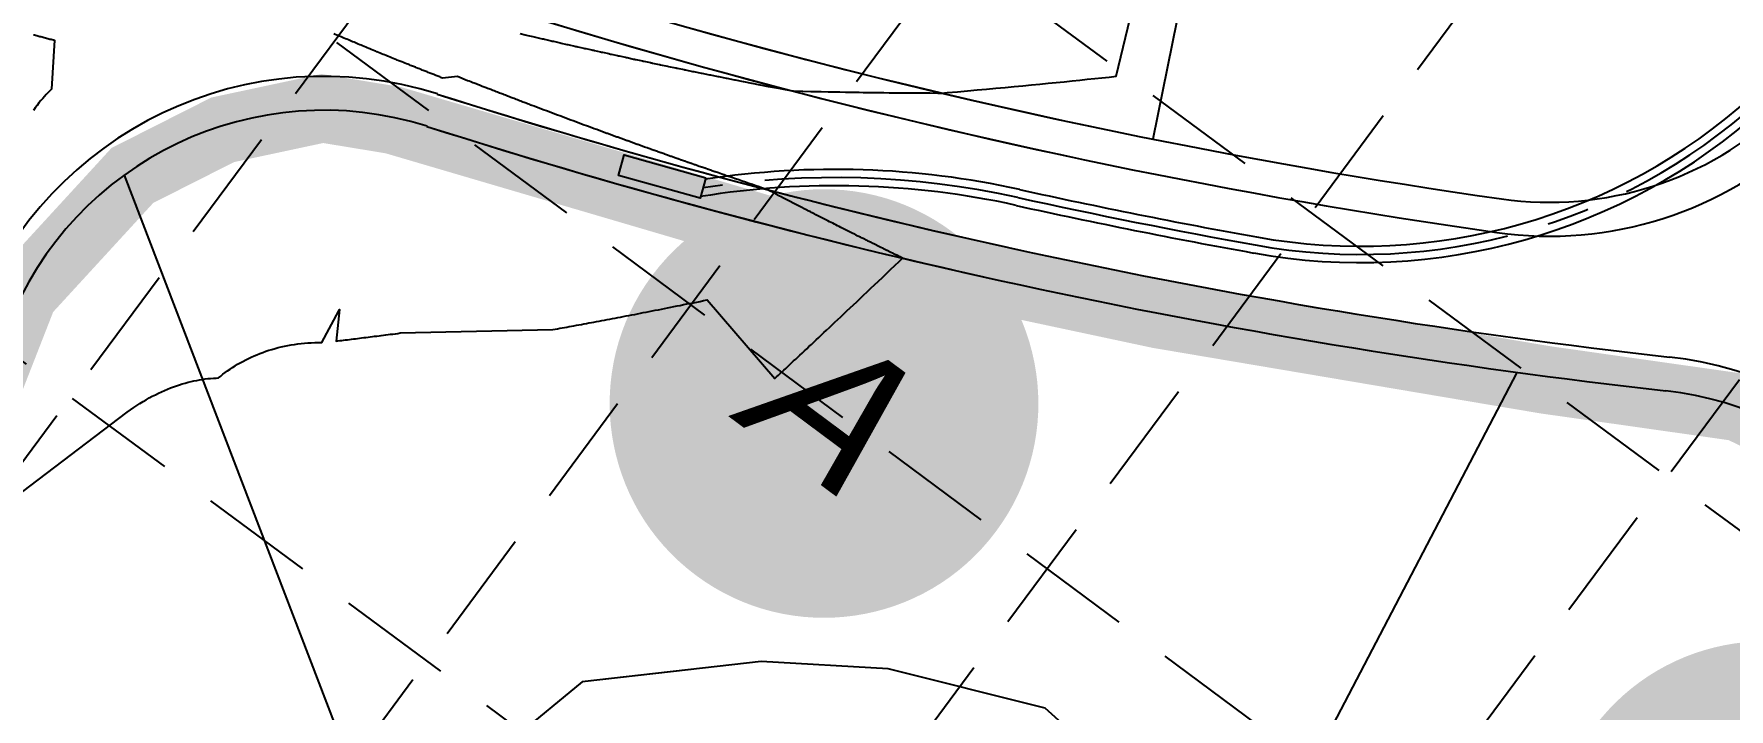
# Model space of a CAD drawing. Header units: feet. Extents: x 2260 to 6199, y 3666 to 7344.
# Drawn here: x 4287.5 to 4487.2, y 5551.9 to 5631.4 of the extents above; entities that cross this region are included whole.
import ezdxf
from ezdxf.enums import TextEntityAlignment as Align

# ---------------------------------------------------------------- set-up
doc = ezdxf.new("R2010")
doc.units = ezdxf.units.FT
doc.header["$LTSCALE"] = 40
doc.header["$MEASUREMENT"] = 0
doc.linetypes.add('CENTER2', pattern=[1.125, 0.75, -0.125, 0.125, -0.125])
doc.linetypes.add('HIDDEN', pattern=[0.375, 0.25, -0.125])
for name, color, linetype in [('ALTURA LOGO', 4, 'CONTINUOUS'), ('CL-STORM', 4, 'CENTER2'), ('EOP-PROP', 4, 'CONTINUOUS'), ('EROSION BLANKETS', 84, 'CONTINUOUS'), ('FLOW-ARROWS', 253, 'CONTINUOUS'), ('GRID', 254, 'HIDDEN'), ('INLET', 3, 'CONTINUOUS'), ('lots-line', 4, 'CONTINUOUS'), ('PC', 43, 'CONTINUOUS'), ('STORM', 3, 'CONTINUOUS')]:
    doc.layers.add(name, color=color, linetype=linetype)
doc.styles.add('altura', font='ARIAL.TTF', dxfattribs={"oblique": 15})

msp = doc.modelspace()

# ---------------------------------------------------------------- hatches: boundary and pattern name
at = {"layer": 'ALTURA LOGO'}
h = msp.add_hatch(color=42, dxfattribs=at)
edge = h.paths.add_edge_path()
edge.add_ellipse((4380.56, 5587.88), major_axis=(15.08, 20.26), ratio=1, start_angle=-89.9995, end_angle=90.0005)
edge.add_ellipse((4380.56, 5587.88), major_axis=(15.08, 20.26), ratio=1, start_angle=89.9999, end_angle=269.9999)
h.paths.add_polyline_path([(4356.1, 5593.12), (4392.28, 5566.19), (4405.65, 5584.15), (4369.47, 5611.08)], flags=24)
h = msp.add_hatch(color=42, dxfattribs=at)
edge = h.paths.add_edge_path()
edge.add_ellipse((4491.52, 5534.61), major_axis=(15.08, 20.26), ratio=1, start_angle=-89.9995, end_angle=90.0005)
edge.add_ellipse((4491.52, 5534.61), major_axis=(15.08, 20.26), ratio=1, start_angle=89.9999, end_angle=269.9999)
h.paths.add_polyline_path([(4467.06, 5539.85), (4503.24, 5512.92), (4516.62, 5530.88), (4480.43, 5557.81)], flags=24)

# ---------------------------------------------------------------- linework, layer by layer
at = {"layer": 'CL-STORM', "color": 7}
for centre, radius, start, end in [((4443.79, 5675.45), 70, 259.7571, 3.9848), ((4381.9, 5514.51), 100, 77.5798, 98.9701), ((4564.71, 6344.61), 750, 257.57976, 259.75705)]:
    msp.add_arc(centre, radius, start, end, dxfattribs=at)
at = {"layer": 'EOP-PROP', "color": 7}
for centre, radius, start, end in [((4564.71, 6344.61), 744, 233.37652, 257.9853), ((4564.71, 6344.61), 744, 233.37652, 261.89605), ((4466.04, 5651.6), 44, 261.8961, 5.1728), ((4321.63, 5582.44), 44, 72.3108, 158.7275), ((4321.63, 5582.44), 44, 72.3108, 158.7275), ((4564.71, 6344.61), 756, 252.31077, 257.56865), ((4564.71, 6344.61), 756, 252.31077, 263.58041), ((4475.27, 5549.63), 44, 5.1728, 83.5804)]:
    msp.add_arc(centre, radius, start, end, dxfattribs=at)
at = {"layer": 'EROSION BLANKETS', "const_width": 8}
msp.add_lwpolyline([(4343.27, 5381.18), (4339.66, 5377.25), (4337.42, 5377.51), (4334.45, 5378.67), (4330.47, 5381.28), (4251.52, 5440.1), (4243.74, 5449.34), (4239.65, 5459.33), (4237.97, 5467.87), (4239.03, 5476.82), (4244.63, 5494.24), (4286.28, 5600.82), (4299.07, 5614.76), (4309.71, 5620.14), (4321.45, 5622.65), (4329.78, 5621.28), (4375.17, 5607.93), (4420.02, 5598.37), (4465.56, 5590.67), (4488.36, 5587.43), (4495.92, 5583.7)], dxfattribs=at)
at = {"layer": 'FLOW-ARROWS', "color": 7}
for points in [[(4424.99, 5639.8, 0, 1.67, 0), (4424.12, 5634.88, 0, 0, 0), (4422.81, 5627.51, 0, 0, 0)], [(4303.89, 5595.26, 0, 1.67, 0), (4302.17, 5599.95, 0, 0, 0), (4300.03, 5605.79, 0, 0, 0)], [(4303.89, 5595.26, 0, 1.67, 0), (4302.17, 5599.95, 0, 0, 0), (4300.03, 5605.79, 0, 0, 0)], [(4442.73, 5557.92, 0, 1.67, 0), (4445.19, 5562.27, 0, 0, 0), (4451.72, 5573.8, 0, 0, 0)]]:
    msp.add_lwpolyline(points, format="xyseb", dxfattribs=at)
at = {"layer": 'GRID', "linetype": 'HIDDEN', "ltscale": 1.35}
for p, q in [((3052.8, 6637.16), (5655.24, 4707.99)), ((3021.69, 6595.18), (5624.12, 4666.01)), ((2990.57, 6553.21), (5593.01, 4624.04)), ((4820.76, 6302.19), (3731.57, 4832.89)), ((4862.73, 6271.08), (3773.54, 4801.78)), ((4904.7, 6239.96), (3815.52, 4770.66)), ((4946.68, 6208.84), (3857.49, 4739.54))]:
    msp.add_line(p, q, dxfattribs=at)
at = {"layer": 'INLET', "color": 7}
msp.add_lwpolyline([(4366.64, 5614.49), (4365.97, 5612.08), (4356.33, 5614.76), (4357.01, 5617.17)], close=True, dxfattribs=at)
msp.add_lwpolyline([(4366.64, 5614.49), (4365.97, 5612.08), (4356.33, 5614.76), (4357.01, 5617.17)], close=True, dxfattribs=at)
msp.add_lwpolyline([(4366.64, 5614.49), (4365.97, 5612.08), (4356.33, 5614.76), (4357.01, 5617.17)], close=True, dxfattribs=at)
msp.add_lwpolyline([(4366.64, 5614.49), (4365.97, 5612.08), (4356.33, 5614.76), (4357.01, 5617.17)], close=True, dxfattribs=at)
at = {"layer": 'lots-line', "color": 7}
for p, q in [((4441.92, 5731.8), (4419.32, 5619.04)), ((4335.58, 5517.15), (4298.13, 5614.81)), ((4354.88, 5466.8), (4298.13, 5614.81)), ((4395.81, 5464.45), (4462.24, 5591.55))]:
    msp.add_line(p, q, dxfattribs=at)
for centre, radius, start, end in [((4564.71, 6344.61), 740, 233.37652, 258.1275), ((4564.71, 6344.61), 740, 233.37652, 261.89605), ((4466.04, 5651.6), 40, 261.8961, 5.1728), ((4321.63, 5582.44), 40, 72.3108, 158.7275), ((4321.63, 5582.44), 40, 72.3108, 158.7275), ((4564.71, 6344.61), 760, 252.31077, 257.43299), ((4564.71, 6344.61), 760, 252.31077, 263.58041), ((4475.27, 5549.63), 40, 5.1728, 83.5804)]:
    msp.add_arc(centre, radius, start, end, dxfattribs=at)
at = {"layer": 'PC', "color": 43, "elevation": 550, "flags": 128}
for points in [[(4344.74, 5631.48), (4345.35, 5631.34), (4345.5, 5631.3), (4345.65, 5631.27), (4346.27, 5631.12), (4346.42, 5631.09), (4346.57, 5631.06), (4346.71, 5631.02), (4347.34, 5630.88), (4347.49, 5630.85), (4347.63, 5630.81), (4348.27, 5630.67), (4348.41, 5630.63), (4348.54, 5630.6), (4348.68, 5630.57), (4349.33, 5630.42), (4349.47, 5630.39), (4349.6, 5630.36), (4350.26, 5630.21), (4350.39, 5630.18), (4350.52, 5630.15), (4351.2, 5630), (4351.32, 5629.97), (4351.44, 5629.95), (4351.57, 5629.92), (4352.25, 5629.77), (4352.37, 5629.74), (4352.49, 5629.71), (4353.19, 5629.56), (4353.31, 5629.53), (4353.42, 5629.51), (4353.53, 5629.48), (4354.24, 5629.33), (4354.35, 5629.3), (4354.46, 5629.28), (4355.19, 5629.12), (4355.29, 5629.1), (4355.39, 5629.07), (4355.5, 5629.05), (4356.23, 5628.89), (4356.33, 5628.87), (4356.43, 5628.85), (4357.18, 5628.69), (4357.27, 5628.67), (4357.37, 5628.65), (4358.13, 5628.48), (4358.22, 5628.46), (4358.31, 5628.44), (4358.4, 5628.43), (4359.16, 5628.26), (4359.25, 5628.24), (4359.34, 5628.22), (4360.12, 5628.06), (4360.2, 5628.04), (4360.28, 5628.02), (4360.36, 5628.01), (4361.15, 5627.84), (4361.23, 5627.83), (4361.3, 5627.81), (4362.11, 5627.64), (4362.18, 5627.63), (4362.25, 5627.61), (4363.07, 5627.44), (4363.13, 5627.43), (4363.2, 5627.41), (4363.27, 5627.4), (4364.09, 5627.23), (4364.16, 5627.22), (4364.22, 5627.2), (4365.06, 5627.03), (4365.12, 5627.02), (4365.17, 5627.01), (4365.23, 5627), (4366.08, 5626.82), (4366.13, 5626.81), (4366.18, 5626.8), (4367.05, 5626.63), (4367.1, 5626.62), (4367.14, 5626.61), (4367.19, 5626.6), (4368.06, 5626.42), (4368.11, 5626.42), (4368.15, 5626.41), (4369.03, 5626.23), (4369.07, 5626.22), (4369.11, 5626.22), (4370.01, 5626.04), (4370.04, 5626.03), (4370.08, 5626.02), (4370.11, 5626.02), (4371.02, 5625.84), (4371.05, 5625.83), (4371.07, 5625.83), (4372, 5625.65), (4372.02, 5625.64), (4372.04, 5625.64), (4372.07, 5625.63), (4373, 5625.45), (4373.02, 5625.45), (4373.04, 5625.45), (4373.98, 5625.26), (4374, 5625.26), (4374.01, 5625.26), (4374.97, 5625.08), (4374.98, 5625.07), (4374.99, 5625.07), (4375, 5625.07), (4375.97, 5624.89), (4375.97, 5624.89), (4375.97, 5624.89), (4376.86, 5624.72), (4376.95, 5624.72), (4376.96, 5624.72), (4376.97, 5624.72), (4377.99, 5624.69), (4378.06, 5624.69), (4379.01, 5624.67), (4379.86, 5624.65), (4380.04, 5624.64), (4380.23, 5624.64), (4381.06, 5624.62), (4381.8, 5624.61), (4382.09, 5624.6), (4382.41, 5624.6), (4383.11, 5624.58), (4383.5, 5624.58), (4384.14, 5624.57), (4384.71, 5624.56), (4385.16, 5624.55), (4385.67, 5624.54), (4386.19, 5624.54), (4386.76, 5624.53), (4387.21, 5624.52), (4387.61, 5624.52), (4388.23, 5624.51), (4388.58, 5624.51), (4389.26, 5624.5), (4389.71, 5624.5), (4389.87, 5624.5), (4390.67, 5624.49), (4390.89, 5624.49), (4391.09, 5624.49), (4391.92, 5624.48), (4392.85, 5624.48), (4392.94, 5624.48), (4393.02, 5624.48), (4393.96, 5624.47), (4393.99, 5624.47), (4394.42, 5624.47), (4395.09, 5624.53), (4396.29, 5624.63), (4397.46, 5624.74), (4398.6, 5624.84), (4399.72, 5624.94), (4400.82, 5625.04), (4401.9, 5625.14), (4402.96, 5625.24), (4403.99, 5625.33), (4405, 5625.43), (4406, 5625.53), (4406.97, 5625.62), (4407.93, 5625.72), (4408.87, 5625.81), (4409.79, 5625.9), (4410.69, 5626), (4411.58, 5626.09), (4412.45, 5626.18), (4413.3, 5626.27), (4414.14, 5626.36), (4414.97, 5626.45), (4421.58, 5653.86)], [(4344.74, 5631.48), (4345.35, 5631.34), (4345.5, 5631.3), (4345.65, 5631.27), (4346.27, 5631.12), (4346.42, 5631.09), (4346.57, 5631.06), (4346.71, 5631.02), (4347.34, 5630.88), (4347.49, 5630.85), (4347.63, 5630.81), (4348.27, 5630.67), (4348.41, 5630.63), (4348.54, 5630.6), (4348.68, 5630.57), (4349.33, 5630.42), (4349.47, 5630.39), (4349.6, 5630.36), (4350.26, 5630.21), (4350.39, 5630.18), (4350.52, 5630.15), (4351.2, 5630), (4351.32, 5629.97), (4351.44, 5629.95), (4351.57, 5629.92), (4352.25, 5629.77), (4352.37, 5629.74), (4352.49, 5629.71), (4353.19, 5629.56), (4353.31, 5629.53), (4353.42, 5629.51), (4353.53, 5629.48), (4354.24, 5629.33), (4354.35, 5629.3), (4354.46, 5629.28), (4355.19, 5629.12), (4355.29, 5629.1), (4355.39, 5629.07), (4355.5, 5629.05), (4356.23, 5628.89), (4356.33, 5628.87), (4356.43, 5628.85), (4357.18, 5628.69), (4357.27, 5628.67), (4357.37, 5628.65), (4358.13, 5628.48), (4358.22, 5628.46), (4358.31, 5628.44), (4358.4, 5628.43), (4359.16, 5628.26), (4359.25, 5628.24), (4359.34, 5628.22), (4360.12, 5628.06), (4360.2, 5628.04), (4360.28, 5628.02), (4360.36, 5628.01), (4361.15, 5627.84), (4361.23, 5627.83), (4361.3, 5627.81), (4362.11, 5627.64), (4362.18, 5627.63), (4362.25, 5627.61), (4363.07, 5627.44), (4363.13, 5627.43), (4363.2, 5627.41), (4363.27, 5627.4), (4364.09, 5627.23), (4364.16, 5627.22), (4364.22, 5627.2), (4365.06, 5627.03), (4365.12, 5627.02), (4365.17, 5627.01), (4365.23, 5627), (4366.08, 5626.82), (4366.13, 5626.81), (4366.18, 5626.8), (4367.05, 5626.63), (4367.1, 5626.62), (4367.14, 5626.61), (4367.19, 5626.6), (4368.06, 5626.42), (4368.11, 5626.42), (4368.15, 5626.41), (4369.03, 5626.23), (4369.07, 5626.22), (4369.11, 5626.22), (4370.01, 5626.04), (4370.04, 5626.03), (4370.08, 5626.02), (4370.11, 5626.02), (4371.02, 5625.84), (4371.05, 5625.83), (4371.07, 5625.83), (4372, 5625.65), (4372.02, 5625.64), (4372.04, 5625.64), (4372.07, 5625.63), (4373, 5625.45), (4373.02, 5625.45), (4373.04, 5625.45), (4373.98, 5625.26), (4374, 5625.26), (4374.01, 5625.26), (4374.97, 5625.08), (4374.98, 5625.07), (4374.99, 5625.07), (4375, 5625.07), (4375.97, 5624.89), (4375.97, 5624.89), (4375.97, 5624.89), (4376.86, 5624.72), (4376.95, 5624.72), (4376.96, 5624.72), (4376.97, 5624.72), (4377.99, 5624.69), (4378.06, 5624.69), (4379.01, 5624.67), (4379.86, 5624.65), (4380.04, 5624.64), (4380.23, 5624.64), (4381.06, 5624.62), (4381.8, 5624.61), (4382.09, 5624.6), (4382.41, 5624.6), (4383.11, 5624.58), (4383.5, 5624.58), (4384.14, 5624.57), (4384.71, 5624.56), (4385.16, 5624.55), (4385.67, 5624.54), (4386.19, 5624.54), (4386.76, 5624.53), (4387.21, 5624.52), (4387.61, 5624.52), (4388.23, 5624.51), (4388.58, 5624.51), (4389.26, 5624.5), (4389.71, 5624.5), (4389.87, 5624.5), (4390.67, 5624.49), (4390.89, 5624.49), (4391.09, 5624.49), (4391.92, 5624.48), (4392.85, 5624.48), (4392.94, 5624.48), (4393.02, 5624.48), (4393.96, 5624.47), (4393.99, 5624.47), (4394.42, 5624.47), (4395.09, 5624.53), (4396.29, 5624.63), (4397.46, 5624.74), (4398.6, 5624.84), (4399.72, 5624.94), (4400.82, 5625.04), (4401.9, 5625.14), (4402.96, 5625.24), (4403.99, 5625.33), (4405, 5625.43), (4406, 5625.53), (4406.97, 5625.62), (4407.93, 5625.72), (4408.87, 5625.81), (4409.79, 5625.9), (4410.69, 5626), (4411.58, 5626.09), (4412.45, 5626.18), (4413.3, 5626.27), (4414.14, 5626.36), (4414.97, 5626.45), (4421.58, 5653.86)], [(4285.17, 5576.78), (4298.47, 5586.85), (4298.84, 5587.13), (4299.22, 5587.4), (4299.58, 5587.65), (4299.95, 5587.88), (4300.32, 5588.11), (4300.69, 5588.33), (4301.05, 5588.54), (4301.41, 5588.74), (4301.78, 5588.92), (4302.14, 5589.1), (4302.49, 5589.27), (4302.85, 5589.43), (4303.21, 5589.58), (4303.56, 5589.72), (4303.91, 5589.85), (4304.26, 5589.97), (4304.61, 5590.09), (4304.95, 5590.2), (4305.3, 5590.29), (4305.64, 5590.38), (4305.98, 5590.47), (4306.32, 5590.54), (4306.65, 5590.61), (4306.98, 5590.67), (4307.32, 5590.72), (4307.36, 5590.73), (4307.64, 5590.77), (4307.97, 5590.81), (4308.29, 5590.84), (4308.61, 5590.86), (4308.93, 5590.88), (4309.2, 5590.89), (4309.47, 5591.11), (4309.74, 5591.32), (4310.01, 5591.53), (4310.29, 5591.73), (4310.58, 5591.93), (4310.87, 5592.13), (4311.17, 5592.32), (4311.47, 5592.5), (4311.78, 5592.68), (4312.1, 5592.85), (4312.42, 5593.02), (4312.74, 5593.18), (4313.07, 5593.34), (4313.41, 5593.49), (4313.74, 5593.63), (4314.09, 5593.77), (4314.44, 5593.9), (4314.79, 5594.03), (4315.15, 5594.15), (4315.51, 5594.26), (4315.88, 5594.37), (4316.25, 5594.47), (4316.61, 5594.56), (4317.39, 5594.72), (4317.77, 5594.79), (4318.16, 5594.85), (4318.55, 5594.91), (4318.95, 5594.95), (4319.34, 5594.99), (4319.75, 5595.03), (4320.15, 5595.05), (4320.56, 5595.06), (4320.97, 5595.07), (4321.39, 5595.07), (4323.38, 5598.81), (4323.46, 5598.97), (4323.06, 5595.24), (4323.29, 5595.27), (4323.51, 5595.29), (4323.73, 5595.32), (4323.96, 5595.35), (4324.18, 5595.38), (4324.41, 5595.4), (4324.65, 5595.43), (4324.88, 5595.46), (4325.12, 5595.49), (4325.36, 5595.52), (4325.6, 5595.55), (4325.84, 5595.58), (4326.08, 5595.61), (4326.33, 5595.64), (4326.58, 5595.67), (4326.83, 5595.7), (4327.09, 5595.73), (4327.34, 5595.76), (4327.6, 5595.8), (4327.86, 5595.83), (4328.13, 5595.86), (4328.4, 5595.9), (4328.67, 5595.93), (4328.94, 5595.97), (4329.21, 5596), (4329.49, 5596.04), (4329.77, 5596.07), (4330.05, 5596.11), (4330.34, 5596.15), (4330.63, 5596.19), (4348.62, 5596.6), (4348.89, 5596.65), (4349.16, 5596.7), (4349.43, 5596.75), (4349.7, 5596.79), (4349.98, 5596.84), (4350.26, 5596.89), (4350.54, 5596.95), (4350.82, 5597), (4351.1, 5597.05), (4351.39, 5597.1), (4351.68, 5597.15), (4351.97, 5597.21), (4352.26, 5597.26), (4352.56, 5597.31), (4352.85, 5597.37), (4353.15, 5597.42), (4353.45, 5597.48), (4353.76, 5597.54), (4354.06, 5597.59), (4354.37, 5597.65), (4354.68, 5597.71), (4354.99, 5597.77), (4355.31, 5597.83), (4355.62, 5597.89), (4355.94, 5597.95), (4356.26, 5598.01), (4356.59, 5598.07), (4356.91, 5598.14), (4357.24, 5598.2), (4357.57, 5598.26), (4357.91, 5598.33), (4358.25, 5598.39), (4358.58, 5598.46), (4358.93, 5598.52), (4359.27, 5598.59), (4359.62, 5598.66), (4359.97, 5598.73), (4360.32, 5598.8), (4360.68, 5598.87), (4361.04, 5598.94), (4361.4, 5599.01), (4361.76, 5599.08), (4362.13, 5599.15), (4362.5, 5599.23), (4362.87, 5599.3), (4363.25, 5599.38), (4363.63, 5599.45), (4364.01, 5599.53), (4364.39, 5599.61), (4364.78, 5599.68), (4365.17, 5599.76), (4365.57, 5599.84), (4365.97, 5599.92), (4366.37, 5600.01), (4366.78, 5600.09), (4374.77, 5590.82), (4374.97, 5591.01), (4375.18, 5591.21), (4375.39, 5591.4), (4375.61, 5591.6), (4375.83, 5591.81), (4376.05, 5592.02), (4376.28, 5592.23), (4376.51, 5592.45), (4376.74, 5592.67), (4376.98, 5592.89), (4377.23, 5593.12), (4377.47, 5593.35), (4377.73, 5593.59), (4377.99, 5593.83), (4378.25, 5594.08), (4378.52, 5594.33), (4378.79, 5594.58), (4379.07, 5594.85), (4379.35, 5595.11), (4379.64, 5595.39), (4379.94, 5595.66), (4380.24, 5595.95), (4380.55, 5596.24), (4380.86, 5596.53), (4381.19, 5596.84), (4381.51, 5597.15), (4381.85, 5597.46), (4382.19, 5597.78), (4382.54, 5598.11), (4382.9, 5598.45), (4383.26, 5598.8), (4383.64, 5599.15), (4384.02, 5599.51), (4384.41, 5599.88), (4384.81, 5600.26), (4384.82, 5600.27), (4385.23, 5600.66), (4385.65, 5601.05), (4386.08, 5601.46), (4386.52, 5601.88), (4386.97, 5602.31), (4387.44, 5602.75), (4387.91, 5603.2), (4388.4, 5603.66), (4388.9, 5604.14), (4389.41, 5604.62), (4389.82, 5605.01), (4389.52, 5605.16), (4389.51, 5605.16), (4389.13, 5605.35), (4389.11, 5605.36), (4388.74, 5605.54), (4388.72, 5605.55), (4388.36, 5605.73), (4388.01, 5605.9), (4387.97, 5605.92), (4387.63, 5606.09), (4387.58, 5606.12), (4387.52, 5606.14), (4387.19, 5606.31), (4386.87, 5606.47), (4386.8, 5606.5), (4386.73, 5606.54), (4386.42, 5606.69), (4386.33, 5606.73), (4386.03, 5606.89), (4385.74, 5607.03), (4385.64, 5607.08), (4385.64, 5607.08), (4385.64, 5607.08), (4385.54, 5607.13), (4385.25, 5607.27), (4384.98, 5607.41), (4384.86, 5607.47), (4384.74, 5607.53), (4384.48, 5607.66), (4384.35, 5607.73), (4384.09, 5607.86), (4383.95, 5607.93), (4383.71, 5608.05), (4383.56, 5608.12), (4383.32, 5608.24), (4383.16, 5608.32), (4382.93, 5608.44), (4382.76, 5608.52), (4382.55, 5608.63), (4382.34, 5608.74), (4382.16, 5608.83), (4381.96, 5608.93), (4381.78, 5609.02), (4381.59, 5609.12), (4381.39, 5609.22), (4381.21, 5609.31), (4381.01, 5609.41), (4380.84, 5609.5), (4380.62, 5609.61), (4380.46, 5609.69), (4380.24, 5609.8), (4380.08, 5609.88), (4379.85, 5610), (4379.61, 5610.13), (4379.47, 5610.2), (4379.33, 5610.27), (4379.08, 5610.39), (4378.96, 5610.46), (4378.7, 5610.59), (4378.58, 5610.65), (4378.31, 5610.79), (4378.21, 5610.84), (4377.93, 5610.98), (4377.64, 5611.13), (4377.55, 5611.18), (4377.46, 5611.23), (4377.16, 5611.38), (4376.85, 5611.54), (4376.78, 5611.58), (4376.71, 5611.61), (4376.4, 5611.77), (4376.34, 5611.81), (4376.01, 5611.97), (4375.96, 5612), (4375.63, 5612.17), (4375.59, 5612.19), (4375.25, 5612.37), (4374.89, 5612.55), (4374.87, 5612.57), (4374.84, 5612.58), (4374.48, 5612.77), (4374.11, 5612.96), (4374.1, 5612.97), (4374.1, 5612.97), (4373.83, 5613.11), (4373.71, 5613.15), (4373.71, 5613.15), (4373.32, 5613.28), (4373.31, 5613.28), (4372.92, 5613.42), (4372.91, 5613.42), (4372.52, 5613.55), (4372.51, 5613.55), (4372.12, 5613.68), (4372.11, 5613.69), (4371.72, 5613.82), (4371.71, 5613.82), (4371.32, 5613.96), (4371.31, 5613.96), (4370.92, 5614.09), (4370.91, 5614.1), (4370.53, 5614.23), (4370.51, 5614.23), (4370.13, 5614.36), (4370.11, 5614.37), (4369.73, 5614.5), (4369.71, 5614.51), (4369.33, 5614.63), (4369.31, 5614.64), (4368.93, 5614.77), (4368.91, 5614.78), (4368.53, 5614.91), (4368.51, 5614.92), (4368.14, 5615.05), (4368.11, 5615.05), (4367.74, 5615.18), (4367.71, 5615.19), (4367.34, 5615.32), (4367.31, 5615.33), (4366.94, 5615.46), (4366.91, 5615.47), (4366.55, 5615.6), (4366.51, 5615.61), (4366.15, 5615.73), (4366.11, 5615.75), (4365.75, 5615.87), (4365.71, 5615.89), (4365.36, 5616.01), (4365.31, 5616.02), (4364.96, 5616.15), (4364.92, 5616.16), (4364.56, 5616.29), (4364.52, 5616.3), (4364.16, 5616.43), (4364.12, 5616.44), (4363.77, 5616.57), (4363.72, 5616.58), (4363.37, 5616.71), (4363.32, 5616.72), (4362.97, 5616.85), (4362.92, 5616.86), (4362.58, 5616.99), (4362.52, 5617.01), (4362.18, 5617.13), (4362.13, 5617.15), (4361.78, 5617.27), (4361.73, 5617.29), (4361.39, 5617.41), (4361.33, 5617.43), (4360.99, 5617.55), (4360.93, 5617.57), (4360.6, 5617.69), (4360.53, 5617.71), (4360.2, 5617.83), (4360.14, 5617.85), (4359.8, 5617.97), (4359.74, 5618), (4359.41, 5618.11), (4359.34, 5618.14), (4359.01, 5618.26), (4358.94, 5618.28), (4358.62, 5618.4), (4358.54, 5618.42), (4358.22, 5618.54), (4358.15, 5618.57), (4357.83, 5618.68), (4357.75, 5618.71), (4357.43, 5618.83), (4357.35, 5618.85), (4357.04, 5618.97), (4356.96, 5619), (4356.64, 5619.11), (4356.56, 5619.14), (4356.25, 5619.26), (4356.16, 5619.29), (4355.85, 5619.4), (4355.77, 5619.43), (4355.46, 5619.54), (4355.37, 5619.58), (4355.06, 5619.69), (4354.97, 5619.72), (4354.67, 5619.83), (4354.58, 5619.87), (4354.27, 5619.98), (4354.18, 5620.01), (4353.88, 5620.12), (4353.78, 5620.16), (4353.48, 5620.27), (4353.39, 5620.3), (4353.09, 5620.41), (4352.99, 5620.45), (4352.7, 5620.56), (4352.59, 5620.59), (4352.3, 5620.7), (4352.2, 5620.74), (4351.91, 5620.85), (4351.8, 5620.89), (4351.51, 5620.99), (4351.41, 5621.03), (4351.12, 5621.14), (4351.01, 5621.18), (4350.73, 5621.29), (4350.62, 5621.33), (4350.33, 5621.43), (4350.22, 5621.48), (4349.94, 5621.58), (4349.83, 5621.62), (4349.55, 5621.73), (4349.43, 5621.77), (4349.15, 5621.88), (4349.03, 5621.92), (4348.76, 5622.02), (4348.64, 5622.07), (4348.37, 5622.17), (4348.24, 5622.22), (4347.97, 5622.32), (4347.85, 5622.37), (4347.58, 5622.47), (4347.46, 5622.51), (4347.19, 5622.62), (4347.06, 5622.66), (4346.8, 5622.76), (4346.67, 5622.81), (4346.4, 5622.91), (4346.14, 5623.01), (4346.01, 5623.06), (4345.88, 5623.11), (4345.62, 5623.21), (4345.48, 5623.26), (4345.23, 5623.36), (4345.09, 5623.41), (4344.83, 5623.51), (4344.69, 5623.56), (4344.44, 5623.66), (4344.3, 5623.71), (4344.05, 5623.81), (4343.91, 5623.87), (4343.66, 5623.96), (4343.51, 5624.02), (4343.27, 5624.11), (4343.02, 5624.21), (4342.87, 5624.26), (4342.73, 5624.32), (4342.48, 5624.41), (4342.33, 5624.47), (4342.09, 5624.56), (4341.94, 5624.62), (4341.7, 5624.72), (4341.55, 5624.78), (4341.31, 5624.87), (4341.07, 5624.96), (4340.92, 5625.02), (4340.76, 5625.08), (4340.53, 5625.17), (4340.29, 5625.26), (4340.13, 5625.32), (4339.97, 5625.39), (4339.74, 5625.48), (4339.58, 5625.54), (4339.35, 5625.63), (4339.19, 5625.69), (4338.96, 5625.78), (4338.74, 5625.87), (4338.57, 5625.93), (4337.36, 5626.41), (4335.6, 5626.24), (4335.39, 5626.32), (4335.28, 5626.37), (4335.17, 5626.42), (4334.94, 5626.5), (4334.82, 5626.55), (4334.6, 5626.64), (4334.48, 5626.69), (4334.25, 5626.77), (4334.13, 5626.82), (4333.91, 5626.91), (4333.79, 5626.96), (4333.56, 5627.04), (4333.44, 5627.09), (4333.22, 5627.18), (4333.1, 5627.23), (4332.88, 5627.32), (4332.75, 5627.37), (4332.53, 5627.45), (4332.41, 5627.51), (4332.19, 5627.59), (4331.97, 5627.67), (4331.85, 5627.73), (4331.72, 5627.78), (4331.51, 5627.86), (4331.38, 5627.92), (4331.16, 5628), (4331.03, 5628.06), (4330.82, 5628.14), (4330.69, 5628.19), (4330.48, 5628.28), (4330.27, 5628.36), (4330.14, 5628.41), (4330, 5628.47), (4329.79, 5628.55), (4329.59, 5628.63), (4329.45, 5628.69), (4329.25, 5628.77), (4329.11, 5628.83), (4328.97, 5628.89), (4328.77, 5628.97), (4328.63, 5629.03), (4328.42, 5629.11), (4328.28, 5629.17), (4328.08, 5629.25), (4327.88, 5629.33), (4327.74, 5629.39), (4327.6, 5629.45), (4327.4, 5629.53), (4327.2, 5629.61), (4327.06, 5629.67), (4326.91, 5629.74), (4326.72, 5629.81), (4326.57, 5629.88), (4326.38, 5629.95), (4326.18, 5630.03), (4326.04, 5630.1), (4325.88, 5630.16), (4325.69, 5630.24), (4325.51, 5630.31), (4325.35, 5630.38), (4325.2, 5630.45), (4325.01, 5630.52), (4324.83, 5630.6), (4324.67, 5630.66), (4324.52, 5630.73), (4324.33, 5630.81), (4324.17, 5630.88), (4323.99, 5630.95), (4323.83, 5631.02), (4323.65, 5631.09), (4323.47, 5631.17), (4323.31, 5631.24), (4323.15, 5631.31), (4322.97, 5631.38), (4322.81, 5631.46)], [(4285.17, 5576.78), (4298.47, 5586.85), (4298.84, 5587.13), (4299.22, 5587.4), (4299.58, 5587.65), (4299.95, 5587.88), (4300.32, 5588.11), (4300.69, 5588.33), (4301.05, 5588.54), (4301.41, 5588.74), (4301.78, 5588.92), (4302.14, 5589.1), (4302.49, 5589.27), (4302.85, 5589.43), (4303.21, 5589.58), (4303.56, 5589.72), (4303.91, 5589.85), (4304.26, 5589.97), (4304.61, 5590.09), (4304.95, 5590.2), (4305.3, 5590.29), (4305.64, 5590.38), (4305.98, 5590.47), (4306.32, 5590.54), (4306.65, 5590.61), (4306.98, 5590.67), (4307.32, 5590.72), (4307.36, 5590.73), (4307.64, 5590.77), (4307.97, 5590.81), (4308.29, 5590.84), (4308.61, 5590.86), (4308.93, 5590.88), (4309.2, 5590.89), (4309.47, 5591.11), (4309.74, 5591.32), (4310.01, 5591.53), (4310.29, 5591.73), (4310.58, 5591.93), (4310.87, 5592.13), (4311.17, 5592.32), (4311.47, 5592.5), (4311.78, 5592.68), (4312.1, 5592.85), (4312.42, 5593.02), (4312.74, 5593.18), (4313.07, 5593.34), (4313.41, 5593.49), (4313.74, 5593.63), (4314.09, 5593.77), (4314.44, 5593.9), (4314.79, 5594.03), (4315.15, 5594.15), (4315.51, 5594.26), (4315.88, 5594.37), (4316.25, 5594.47), (4316.61, 5594.56), (4317.39, 5594.72), (4317.77, 5594.79), (4318.16, 5594.85), (4318.55, 5594.91), (4318.95, 5594.95), (4319.34, 5594.99), (4319.75, 5595.03), (4320.15, 5595.05), (4320.56, 5595.06), (4320.97, 5595.07), (4321.39, 5595.07), (4323.38, 5598.81), (4323.46, 5598.97), (4323.06, 5595.24), (4323.29, 5595.27), (4323.51, 5595.29), (4323.73, 5595.32), (4323.96, 5595.35), (4324.18, 5595.38), (4324.41, 5595.4), (4324.65, 5595.43), (4324.88, 5595.46), (4325.12, 5595.49), (4325.36, 5595.52), (4325.6, 5595.55), (4325.84, 5595.58), (4326.08, 5595.61), (4326.33, 5595.64), (4326.58, 5595.67), (4326.83, 5595.7), (4327.09, 5595.73), (4327.34, 5595.76), (4327.6, 5595.8), (4327.86, 5595.83), (4328.13, 5595.86), (4328.4, 5595.9), (4328.67, 5595.93), (4328.94, 5595.97), (4329.21, 5596), (4329.49, 5596.04), (4329.77, 5596.07), (4330.05, 5596.11), (4330.34, 5596.15), (4330.63, 5596.19), (4348.62, 5596.6), (4348.89, 5596.65), (4349.16, 5596.7), (4349.43, 5596.75), (4349.7, 5596.79), (4349.98, 5596.84), (4350.26, 5596.89), (4350.54, 5596.95), (4350.82, 5597), (4351.1, 5597.05), (4351.39, 5597.1), (4351.68, 5597.15), (4351.97, 5597.21), (4352.26, 5597.26), (4352.56, 5597.31), (4352.85, 5597.37), (4353.15, 5597.42), (4353.45, 5597.48), (4353.76, 5597.54), (4354.06, 5597.59), (4354.37, 5597.65), (4354.68, 5597.71), (4354.99, 5597.77), (4355.31, 5597.83), (4355.62, 5597.89), (4355.94, 5597.95), (4356.26, 5598.01), (4356.59, 5598.07), (4356.91, 5598.14), (4357.24, 5598.2), (4357.57, 5598.26), (4357.91, 5598.33), (4358.25, 5598.39), (4358.58, 5598.46), (4358.93, 5598.52), (4359.27, 5598.59), (4359.62, 5598.66), (4359.97, 5598.73), (4360.32, 5598.8), (4360.68, 5598.87), (4361.04, 5598.94), (4361.4, 5599.01), (4361.76, 5599.08), (4362.13, 5599.15), (4362.5, 5599.23), (4362.87, 5599.3), (4363.25, 5599.38), (4363.63, 5599.45), (4364.01, 5599.53), (4364.39, 5599.61), (4364.78, 5599.68), (4365.17, 5599.76), (4365.57, 5599.84), (4365.97, 5599.92), (4366.37, 5600.01), (4366.78, 5600.09), (4374.77, 5590.82), (4374.97, 5591.01), (4375.18, 5591.21), (4375.39, 5591.4), (4375.61, 5591.6), (4375.83, 5591.81), (4376.05, 5592.02), (4376.28, 5592.23), (4376.51, 5592.45), (4376.74, 5592.67), (4376.98, 5592.89), (4377.23, 5593.12), (4377.47, 5593.35), (4377.73, 5593.59), (4377.99, 5593.83), (4378.25, 5594.08), (4378.52, 5594.33), (4378.79, 5594.58), (4379.07, 5594.85), (4379.35, 5595.11), (4379.64, 5595.39), (4379.94, 5595.66), (4380.24, 5595.95), (4380.55, 5596.24), (4380.86, 5596.53), (4381.19, 5596.84), (4381.51, 5597.15), (4381.85, 5597.46), (4382.19, 5597.78), (4382.54, 5598.11), (4382.9, 5598.45), (4383.26, 5598.8), (4383.64, 5599.15), (4384.02, 5599.51), (4384.41, 5599.88), (4384.81, 5600.26), (4384.82, 5600.27), (4385.23, 5600.66), (4385.65, 5601.05), (4386.08, 5601.46), (4386.52, 5601.88), (4386.97, 5602.31), (4387.44, 5602.75), (4387.91, 5603.2), (4388.4, 5603.66), (4388.9, 5604.14), (4389.41, 5604.62), (4389.82, 5605.01), (4389.52, 5605.16), (4389.51, 5605.16), (4389.13, 5605.35), (4389.11, 5605.36), (4388.74, 5605.54), (4388.72, 5605.55), (4388.36, 5605.73), (4388.01, 5605.9), (4387.97, 5605.92), (4387.63, 5606.09), (4387.58, 5606.12), (4387.52, 5606.14), (4387.19, 5606.31), (4386.87, 5606.47), (4386.8, 5606.5), (4386.73, 5606.54), (4386.42, 5606.69), (4386.33, 5606.73), (4386.03, 5606.89), (4385.74, 5607.03), (4385.64, 5607.08), (4385.64, 5607.08), (4385.64, 5607.08), (4385.54, 5607.13), (4385.25, 5607.27), (4384.98, 5607.41), (4384.86, 5607.47), (4384.74, 5607.53), (4384.48, 5607.66), (4384.35, 5607.73), (4384.09, 5607.86), (4383.95, 5607.93), (4383.71, 5608.05), (4383.56, 5608.12), (4383.32, 5608.24), (4383.16, 5608.32), (4382.93, 5608.44), (4382.76, 5608.52), (4382.55, 5608.63), (4382.34, 5608.74), (4382.16, 5608.83), (4381.96, 5608.93), (4381.78, 5609.02), (4381.59, 5609.12), (4381.39, 5609.22), (4381.21, 5609.31), (4381.01, 5609.41), (4380.84, 5609.5), (4380.62, 5609.61), (4380.46, 5609.69), (4380.24, 5609.8), (4380.08, 5609.88), (4379.85, 5610), (4379.61, 5610.13), (4379.47, 5610.2), (4379.33, 5610.27), (4379.08, 5610.39), (4378.96, 5610.46), (4378.7, 5610.59), (4378.58, 5610.65), (4378.31, 5610.79), (4378.21, 5610.84), (4377.93, 5610.98), (4377.64, 5611.13), (4377.55, 5611.18), (4377.46, 5611.23), (4377.16, 5611.38), (4376.85, 5611.54), (4376.78, 5611.58), (4376.71, 5611.61), (4376.4, 5611.77), (4376.34, 5611.81), (4376.01, 5611.97), (4375.96, 5612), (4375.63, 5612.17), (4375.59, 5612.19), (4375.25, 5612.37), (4374.89, 5612.55), (4374.87, 5612.57), (4374.84, 5612.58), (4374.48, 5612.77), (4374.11, 5612.96), (4374.1, 5612.97), (4374.1, 5612.97), (4373.83, 5613.11), (4373.71, 5613.15), (4373.71, 5613.15), (4373.32, 5613.28), (4373.31, 5613.28), (4372.92, 5613.42), (4372.91, 5613.42), (4372.52, 5613.55), (4372.51, 5613.55), (4372.12, 5613.68), (4372.11, 5613.69), (4371.72, 5613.82), (4371.71, 5613.82), (4371.32, 5613.96), (4371.31, 5613.96), (4370.92, 5614.09), (4370.91, 5614.1), (4370.53, 5614.23), (4370.51, 5614.23), (4370.13, 5614.36), (4370.11, 5614.37), (4369.73, 5614.5), (4369.71, 5614.51), (4369.33, 5614.63), (4369.31, 5614.64), (4368.93, 5614.77), (4368.91, 5614.78), (4368.53, 5614.91), (4368.51, 5614.92), (4368.14, 5615.05), (4368.11, 5615.05), (4367.74, 5615.18), (4367.71, 5615.19), (4367.34, 5615.32), (4367.31, 5615.33), (4366.94, 5615.46), (4366.91, 5615.47), (4366.55, 5615.6), (4366.51, 5615.61), (4366.15, 5615.73), (4366.11, 5615.75), (4365.75, 5615.87), (4365.71, 5615.89), (4365.36, 5616.01), (4365.31, 5616.02), (4364.96, 5616.15), (4364.92, 5616.16), (4364.56, 5616.29), (4364.52, 5616.3), (4364.16, 5616.43), (4364.12, 5616.44), (4363.77, 5616.57), (4363.72, 5616.58), (4363.37, 5616.71), (4363.32, 5616.72), (4362.97, 5616.85), (4362.92, 5616.86), (4362.58, 5616.99), (4362.52, 5617.01), (4362.18, 5617.13), (4362.13, 5617.15), (4361.78, 5617.27), (4361.73, 5617.29), (4361.39, 5617.41), (4361.33, 5617.43), (4360.99, 5617.55), (4360.93, 5617.57), (4360.6, 5617.69), (4360.53, 5617.71), (4360.2, 5617.83), (4360.14, 5617.85), (4359.8, 5617.97), (4359.74, 5618), (4359.41, 5618.11), (4359.34, 5618.14), (4359.01, 5618.26), (4358.94, 5618.28), (4358.62, 5618.4), (4358.54, 5618.42), (4358.22, 5618.54), (4358.15, 5618.57), (4357.83, 5618.68), (4357.75, 5618.71), (4357.43, 5618.83), (4357.35, 5618.85), (4357.04, 5618.97), (4356.96, 5619), (4356.64, 5619.11), (4356.56, 5619.14), (4356.25, 5619.26), (4356.16, 5619.29), (4355.85, 5619.4), (4355.77, 5619.43), (4355.46, 5619.54), (4355.37, 5619.58), (4355.06, 5619.69), (4354.97, 5619.72), (4354.67, 5619.83), (4354.58, 5619.87), (4354.27, 5619.98), (4354.18, 5620.01), (4353.88, 5620.12), (4353.78, 5620.16), (4353.48, 5620.27), (4353.39, 5620.3), (4353.09, 5620.41), (4352.99, 5620.45), (4352.7, 5620.56), (4352.59, 5620.59), (4352.3, 5620.7), (4352.2, 5620.74), (4351.91, 5620.85), (4351.8, 5620.89), (4351.51, 5620.99), (4351.41, 5621.03), (4351.12, 5621.14), (4351.01, 5621.18), (4350.73, 5621.29), (4350.62, 5621.33), (4350.33, 5621.43), (4350.22, 5621.48), (4349.94, 5621.58), (4349.83, 5621.62), (4349.55, 5621.73), (4349.43, 5621.77), (4349.15, 5621.88), (4349.03, 5621.92), (4348.76, 5622.02), (4348.64, 5622.07), (4348.37, 5622.17), (4348.24, 5622.22), (4347.97, 5622.32), (4347.85, 5622.37), (4347.58, 5622.47), (4347.46, 5622.51), (4347.19, 5622.62), (4347.06, 5622.66), (4346.8, 5622.76), (4346.67, 5622.81), (4346.4, 5622.91), (4346.14, 5623.01), (4346.01, 5623.06), (4345.88, 5623.11), (4345.62, 5623.21), (4345.48, 5623.26), (4345.23, 5623.36), (4345.09, 5623.41), (4344.83, 5623.51), (4344.69, 5623.56), (4344.44, 5623.66), (4344.3, 5623.71), (4344.05, 5623.81), (4343.91, 5623.87), (4343.66, 5623.96), (4343.51, 5624.02), (4343.27, 5624.11), (4343.02, 5624.21), (4342.87, 5624.26), (4342.73, 5624.32), (4342.48, 5624.41), (4342.33, 5624.47), (4342.09, 5624.56), (4341.94, 5624.62), (4341.7, 5624.72), (4341.55, 5624.78), (4341.31, 5624.87), (4341.07, 5624.96), (4340.92, 5625.02), (4340.76, 5625.08), (4340.53, 5625.17), (4340.29, 5625.26), (4340.13, 5625.32), (4339.97, 5625.39), (4339.74, 5625.48), (4339.58, 5625.54), (4339.35, 5625.63), (4339.19, 5625.69), (4338.96, 5625.78), (4338.74, 5625.87), (4338.57, 5625.93), (4337.36, 5626.41), (4335.6, 5626.24), (4335.39, 5626.32), (4335.28, 5626.37), (4335.17, 5626.42), (4334.94, 5626.5), (4334.82, 5626.55), (4334.6, 5626.64), (4334.48, 5626.69), (4334.25, 5626.77), (4334.13, 5626.82), (4333.91, 5626.91), (4333.79, 5626.96), (4333.56, 5627.04), (4333.44, 5627.09), (4333.22, 5627.18), (4333.1, 5627.23), (4332.88, 5627.32), (4332.75, 5627.37), (4332.53, 5627.45), (4332.41, 5627.51), (4332.19, 5627.59), (4331.97, 5627.67), (4331.85, 5627.73), (4331.72, 5627.78), (4331.51, 5627.86), (4331.38, 5627.92), (4331.16, 5628), (4331.03, 5628.06), (4330.82, 5628.14), (4330.69, 5628.19), (4330.48, 5628.28), (4330.27, 5628.36), (4330.14, 5628.41), (4330, 5628.47), (4329.79, 5628.55), (4329.59, 5628.63), (4329.45, 5628.69), (4329.25, 5628.77), (4329.11, 5628.83), (4328.97, 5628.89), (4328.77, 5628.97), (4328.63, 5629.03), (4328.42, 5629.11), (4328.28, 5629.17), (4328.08, 5629.25), (4327.88, 5629.33), (4327.74, 5629.39), (4327.6, 5629.45), (4327.4, 5629.53), (4327.2, 5629.61), (4327.06, 5629.67), (4326.91, 5629.74), (4326.72, 5629.81), (4326.57, 5629.88), (4326.38, 5629.95), (4326.18, 5630.03), (4326.04, 5630.1), (4325.88, 5630.16), (4325.69, 5630.24), (4325.51, 5630.31), (4325.35, 5630.38), (4325.2, 5630.45), (4325.01, 5630.52), (4324.83, 5630.6), (4324.67, 5630.66), (4324.52, 5630.73), (4324.33, 5630.81), (4324.17, 5630.88), (4323.99, 5630.95), (4323.83, 5631.02), (4323.65, 5631.09), (4323.47, 5631.17), (4323.31, 5631.24), (4323.15, 5631.31), (4322.97, 5631.38), (4322.81, 5631.46)], [(4287.42, 5631.35), (4287.55, 5631.32), (4287.67, 5631.29), (4287.8, 5631.25), (4287.92, 5631.22), (4288.05, 5631.19), (4288.18, 5631.15), (4288.3, 5631.12), (4288.43, 5631.09), (4288.56, 5631.05), (4288.69, 5631.02), (4288.82, 5630.98), (4288.96, 5630.95), (4289.09, 5630.91), (4289.22, 5630.88), (4289.36, 5630.84), (4289.49, 5630.81), (4289.63, 5630.77), (4289.77, 5630.74), (4289.9, 5630.7), (4289.55, 5624.93), (4289.34, 5624.73), (4289.13, 5624.53), (4288.92, 5624.31), (4288.71, 5624.08), (4288.5, 5623.83), (4288.28, 5623.58), (4288.06, 5623.3), (4287.84, 5623.02), (4287.62, 5622.72), (4287.4, 5622.4)], [(4287.42, 5631.35), (4287.55, 5631.32), (4287.67, 5631.29), (4287.8, 5631.25), (4287.92, 5631.22), (4288.05, 5631.19), (4288.18, 5631.15), (4288.3, 5631.12), (4288.43, 5631.09), (4288.56, 5631.05), (4288.69, 5631.02), (4288.82, 5630.98), (4288.96, 5630.95), (4289.09, 5630.91), (4289.22, 5630.88), (4289.36, 5630.84), (4289.49, 5630.81), (4289.63, 5630.77), (4289.77, 5630.74), (4289.9, 5630.7), (4289.55, 5624.93), (4289.34, 5624.73), (4289.13, 5624.53), (4288.92, 5624.31), (4288.71, 5624.08), (4288.5, 5623.83), (4288.28, 5623.58), (4288.06, 5623.3), (4287.84, 5623.02), (4287.62, 5622.72), (4287.4, 5622.4)], [(4414.18, 5545.14), (4406.6, 5551.96), (4388.11, 5556.6), (4373.14, 5557.47), (4352.05, 5555.06), (4344.25, 5548.65)], [(4364.89, 5556.52), (4352.05, 5555.06), (4344.25, 5548.65), (4343, 5527.13)]]:
    msp.add_lwpolyline(points, dxfattribs=at)
at = {"layer": 'STORM', "color": 7}
for centre, radius, start, end in [((4443.79, 5675.45), 70.96, 259.7571, 3.9848), ((4443.79, 5675.45), 69.04, 259.7571, 3.9848), ((4381.9, 5514.51), 100.96, 77.5798, 98.7218), ((4381.9, 5514.51), 99.04, 77.5798, 99.2238), ((4564.71, 6344.61), 749.04, 257.57976, 259.75705), ((4564.71, 6344.61), 750.96, 257.57976, 259.75705)]:
    msp.add_arc(centre, radius, start, end, dxfattribs=at)

# ---------------------------------------------------------------- texts
at = {"layer": 'ALTURA LOGO', "color": 164, "style": 'altura', "oblique": 15, "width": 1.035276}
msp.add_text('A', height=16.58, rotation=323.3354, dxfattribs=at).set_placement((4375.64, 5581.65), align=Align.CENTER)

doc.saveas('drawing.dxf')
